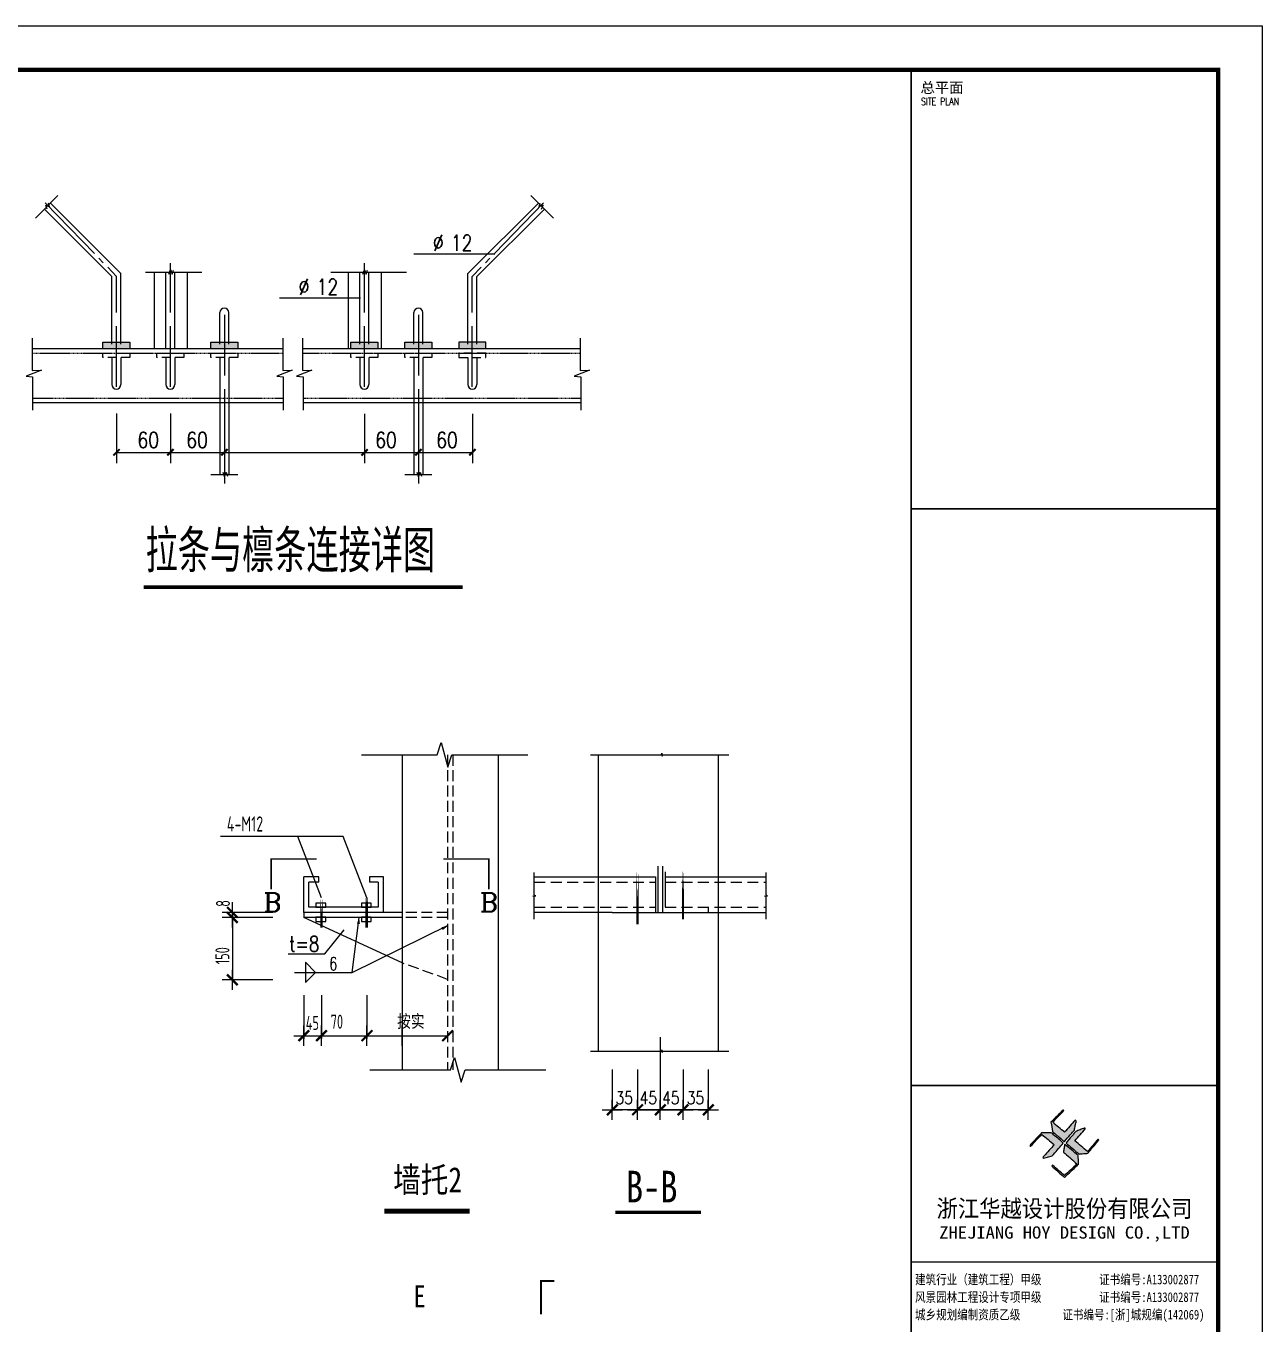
# Model space of a CAD drawing. Extents: x 293620 to 503924, y -252071 to 755100.
# Drawn here: x 453276 to 481449, y -222247 to -192671 of the extents above; entities that cross this region are included whole.
import ezdxf
from ezdxf.enums import TextEntityAlignment as Align

# ---------------------------------------------------------------- set-up
doc = ezdxf.new("R2010")
doc.units = 0
doc.header["$LTSCALE"] = 1000
doc.header["$MEASUREMENT"] = 0
for name, pattern in [('CENTER2', [28.575, 19.05, -3.175, 3.175, -3.175]), ('DASH', [0.35, 0.25, -0.1]), ('HIDDEN', [0.375, 0.25, -0.125]), ('HIDDEN2', [0.45, 0.3, -0.15])]:
    doc.linetypes.add(name, pattern=pattern)
for name, color, linetype in [('03', 3, 'Continuous'), ('1', 7, 'Continuous'), ('3T_WOOD', 21, 'Continuous'), ('COLUMN', 9, 'Continuous'), ('C型钢', 6, 'Continuous'), ('dim', 7, 'Continuous'), ('OTHER', 7, 'Continuous'), ('PUB_DIM', 171, 'Continuous'), ('PUB_TEXT', 7, 'Continuous'), ('PUB_TITLE', 171, 'Continuous'), ('TK', 4, 'Continuous'), ('中粗线', 2, 'Continuous'), ('水平支撑', 4, 'Continuous'), ('细线', 7, 'Continuous')]:
    doc.layers.add(name, color=color, linetype=linetype)
doc.layers.add('10', color=7, linetype='Continuous', lineweight=35)
doc.styles.add('-宋体', font='', dxfattribs={"width": 0.8})
doc.styles.add('_HZDX', font='txt.shx', dxfattribs={"width": 0.8, "bigfont": 'HZDX.shx'})
doc.styles.add('_HZTXT', font='txt.shx', dxfattribs={"width": 0.8, "bigfont": 'hztxt.shx'})
doc.styles.add('_TSSDENG', font='TSSDENG', dxfattribs={"width": 0.666667})
doc.styles.add('COMP', font='COMPLEX.shx', dxfattribs={"bigfont": 'hztxt'})
doc.styles.add('HT', font='simhei.ttf', dxfattribs={"width": 0.8})
doc.styles.add('HZTXT', font='tssdeng.shx', dxfattribs={"width": 0.7, "bigfont": 'hztxt.shx'})
doc.styles.add('HZTXT1', font='romans__.ttf', dxfattribs={"width": 0.75, "bigfont": 'HZTXT.SHX'})
doc.styles.add('ROMANS', font='romans__.ttf', dxfattribs={"width": 0.65, "height": 231.275})
doc.styles.add('图签宋体', font='', dxfattribs={"height": 300})
doc.styles.add('图签黑体', font='simhei.ttf', dxfattribs={"height": 550})
doc.styles.get('-宋体').set_extended_font_data('SimSun')
doc.styles.get('图签宋体').set_extended_font_data('NSimSun')

# ---------------------------------------------------------------- blocks, each defined once
blk = doc.blocks.new('X1')
at = {"layer": 'COLUMN', "ltscale": 10}
for p, q in [((-200, 0), (200, 0)), ((0, -200), (0, 200))]:
    blk.add_line(p, q, dxfattribs=at)
at = {"layer": 'COLUMN', "ltscale": 10, "const_width": 45}
blk.add_lwpolyline([(-106, -106), (106, 106)], dxfattribs=at)
blk = doc.blocks.new('Q321312312321321')
at = {"layer": '中粗线'}
h = blk.add_hatch(color=256, dxfattribs=at)
h.paths.add_polyline_path([(295313, -84983), (295313, -84767), (294854, -84767), (294854, -84983)])
h.paths.add_polyline_path([(295772, -84983), (295772, -84767), (295313, -84767), (295313, -84983)])
h = blk.add_hatch(color=256, dxfattribs=at)
h.paths.add_polyline_path([(298985, -84983), (298985, -84767), (298526, -84767), (298526, -84983)])
h.paths.add_polyline_path([(299444, -84983), (299444, -84767), (298985, -84767), (298985, -84983)])
h = blk.add_hatch(color=256, dxfattribs=at)
h.paths.add_polyline_path([(303749, -84983), (303749, -84767), (303290, -84767), (303290, -84983)])
h.paths.add_polyline_path([(304208, -84983), (304208, -84767), (303749, -84767), (303749, -84983)])
h = blk.add_hatch(color=256, dxfattribs=at)
h.paths.add_polyline_path([(305586, -84983), (305586, -84767), (305127, -84767), (305127, -84983)])
h.paths.add_polyline_path([(306045, -84983), (306045, -84767), (305586, -84767), (305586, -84983)])
h = blk.add_hatch(color=256, dxfattribs=at)
h.paths.add_polyline_path([(307422, -84983), (307422, -84767), (307881, -84767), (307881, -84983)])
h.paths.add_polyline_path([(306963, -84983), (306963, -84767), (307422, -84767), (307422, -84983)])
at = {"layer": 'dim'}
for p, q in [((292559, -80546), (293324, -79781)), ((310176, -80546), (309411, -79781)), ((292961, -80240), (292908, -80111)), ((292908, -80111), (293037, -80165)), ((293037, -80165), (293004, -80036)), ((309698, -80165), (309730, -80036)), ((309827, -80111), (309698, -80165)), ((309773, -80240), (309827, -80111)), ((308187, -81770), (305433, -81770)), ((296307, -82382), (298221, -82382)), ((297091, -82459), (297154, -82301)), ((297154, -82301), (297207, -82459)), ((297207, -82459), (297249, -82322)), ((302609, -82382), (305181, -82382)), ((303692, -82459), (303755, -82302)), ((303755, -82302), (303807, -82459)), ((303807, -82459), (303849, -82323)), ((303619, -83268), (300865, -83268)), ((292443, -84635), (292443, -85735)), ((300972, -84635), (300972, -85735)), ((301645, -84635), (301645, -85735)), ((311089, -84635), (311089, -85735)), ((292760, -85716), (292238, -85921)), ((292238, -85921), (292461, -85940)), ((292443, -85735), (292760, -85716)), ((292461, -85940), (292461, -87077)), ((301289, -85716), (300767, -85921)), ((300767, -85921), (300990, -85940)), ((300972, -85735), (301289, -85716)), ((300990, -85940), (300990, -87077)), ((301962, -85716), (301440, -85921)), ((301440, -85921), (301664, -85940)), ((301645, -85735), (301962, -85716)), ((301664, -85940), (301664, -87077)), ((311406, -85716), (310884, -85921)), ((310884, -85921), (311108, -85940)), ((311089, -85735), (311406, -85716)), ((311108, -85940), (311108, -87077)), ((295313, -87197), (295313, -88880)), ((297149, -87197), (297149, -88880)), ((298985, -87197), (298985, -88880)), ((298985, -87198), (298985, -88881)), ((303756, -87198), (303756, -88881)), ((305586, -87198), (305586, -88881)), ((307422, -87198), (307422, -88881)), ((295313, -88513), (307422, -88513)), ((298526, -89267), (299444, -89267)), ((298928, -89190), (298991, -89347)), ((298991, -89347), (299044, -89190)), ((299044, -89190), (299086, -89326)), ((305127, -89267), (306045, -89267)), ((305528, -89190), (305591, -89347)), ((305591, -89347), (305644, -89190)), ((305644, -89190), (305686, -89326))]:
    blk.add_line(p, q, dxfattribs=at)
at = {"layer": 'dim', "const_width": 68.8}
for points in [[(295420, -88406), (295206, -88620)], [(297256, -88406), (297042, -88620)], [(299093, -88406), (298878, -88621)], [(303863, -88406), (303649, -88621)], [(305693, -88406), (305478, -88621)], [(307529, -88406), (307314, -88621)]]:
    blk.add_lwpolyline(points, dxfattribs=at)
at = {"layer": 'dim', "const_width": 126, "elevation": -540}
blk.add_lwpolyline([(296234, -93097), (307090, -93097)], dxfattribs=at)
at = {"layer": '中粗线'}
for p, q in [((295160, -82535), (292865, -80240)), ((295466, -82433), (293069, -80036)), ((307269, -82433), (309666, -80036)), ((307575, -82535), (309870, -80240)), ((295160, -84830), (295160, -82535)), ((295466, -84830), (295466, -82433)), ((296605, -84983), (296605, -82382)), ((296996, -84983), (296996, -82382)), ((297302, -84983), (297302, -82382)), ((297729, -84983), (297729, -82382)), ((303206, -84983), (303206, -82382)), ((303596, -84830), (303596, -82382)), ((303902, -84830), (303902, -82382)), ((304329, -84983), (304329, -82382)), ((307269, -84830), (307269, -82433)), ((307575, -84830), (307575, -82535)), ((298832, -84830), (298832, -83759)), ((299138, -84830), (299138, -83759)), ((305433, -84830), (305433, -83759)), ((305739, -84830), (305739, -83759)), ((292443, -84983), (300972, -84983)), ((294854, -84983), (294854, -84767)), ((294854, -84767), (295772, -84767)), ((295772, -84767), (295772, -84983)), ((298526, -84983), (298526, -84767)), ((298526, -84767), (299444, -84767)), ((299444, -84767), (299444, -84983)), ((301645, -84983), (311089, -84983)), ((303290, -84767), (304208, -84767)), ((303290, -84983), (303290, -84767)), ((304208, -84767), (304208, -84983)), ((305127, -84767), (306045, -84767)), ((305127, -84983), (305127, -84767)), ((306045, -84767), (306045, -84983)), ((306963, -84767), (306963, -84983)), ((307881, -84767), (306963, -84767)), ((307881, -84983), (307881, -84767)), ((295160, -85289), (295160, -86207)), ((295466, -85289), (295466, -86207)), ((296996, -85289), (296996, -86207)), ((297302, -85289), (297302, -86207)), ((298832, -85289), (298832, -89267)), ((299138, -85289), (299138, -89267)), ((303596, -85289), (303596, -86207)), ((303902, -85289), (303902, -86207)), ((305433, -85289), (305433, -89267)), ((305739, -85289), (305739, -89267)), ((307269, -85289), (307269, -86207)), ((307575, -85289), (307575, -86207)), ((292461, -86819), (300990, -86819)), ((301664, -86819), (311108, -86819))]:
    blk.add_line(p, q, dxfattribs=at)
at = {"layer": '中粗线', "linetype": 'CENTER2'}
for p, q in [((307870, -82066), (308021, -81910)), ((307415, -82535), (307719, -82221))]:
    blk.add_line(p, q, dxfattribs=at)
at = {"layer": '中粗线', "linetype": 'HIDDEN2', "ltscale": 0.1}
for p, q in [((292443, -85136), (300972, -85136)), ((301645, -85136), (311089, -85136)), ((292461, -86666), (300990, -86666)), ((301664, -86666), (311108, -86666))]:
    blk.add_line(p, q, dxfattribs=at)
at = {"layer": '中粗线', "linetype": 'HIDDEN2'}
for p, q in [((294854, -85289), (294854, -85136)), ((294854, -85136), (295772, -85136)), ((295772, -85136), (295772, -85289)), ((296690, -85136), (297608, -85136)), ((296690, -85289), (296690, -85136)), ((297608, -85136), (297608, -85289)), ((298526, -85289), (298526, -85136)), ((298526, -85136), (299444, -85136)), ((299444, -85136), (299444, -85289)), ((303290, -85136), (304208, -85136)), ((303290, -85289), (303290, -85136)), ((304208, -85136), (304208, -85289)), ((305127, -85136), (306045, -85136)), ((305127, -85289), (305127, -85136)), ((306045, -85136), (306045, -85289)), ((306963, -85136), (306963, -85289)), ((307881, -85136), (306963, -85136)), ((307881, -85289), (307881, -85136)), ((295772, -85289), (294854, -85289)), ((297608, -85289), (296690, -85289)), ((299444, -85289), (298526, -85289)), ((304208, -85289), (303290, -85289)), ((306045, -85289), (305127, -85289)), ((306963, -85289), (307881, -85289))]:
    blk.add_line(p, q, dxfattribs=at)
at = {"layer": '中粗线'}
for centre, start, end in [((298985, -83759), 0, 180), ((305586, -83759), 0, 180), ((295313, -86207), 180, 0), ((297149, -86207), 180, 0), ((303749, -86207), 180, 0), ((307422, -86207), 180, 0)]:
    blk.add_arc(centre, 153, start, end, dxfattribs=at)
at = {"layer": '细线'}
for p, q in [((294563, -81755), (292889, -80031)), ((308172, -81755), (309846, -80031)), ((294864, -82066), (294713, -81910)), ((297155, -83759), (297155, -82076)), ((303756, -83759), (303756, -82076)), ((295319, -82535), (295015, -82221)), ((295319, -83759), (295319, -82535)), ((307415, -83759), (307415, -82535)), ((298992, -83838), (298992, -85901)), ((305592, -83838), (305592, -85901)), ((295319, -86281), (295319, -84218)), ((297155, -86281), (297155, -84218)), ((303756, -86281), (303756, -84218)), ((307415, -86281), (307415, -84218)), ((298992, -86360), (298992, -89573)), ((305592, -86360), (305592, -89573))]:
    blk.add_line(p, q, dxfattribs=at)
at = {"layer": '1', "color": 7, "linetype": 'Continuous', "style": '_HZDX', "width": 0.8}
blk.add_text('拉条与檩条连接详图', height=1440, dxfattribs=at).set_placement((296306, -92594))
at = {"layer": 'dim', "style": '_HZTXT', "width": 0.8}
for s, height, p in [('∅', 536, (306079, -81655)), ('12', 535.5, (306691, -81655)), ('∅', 536, (301511, -83153)), ('12', 535.5, (302123, -83153))]:
    blk.add_text(s, height=height, dxfattribs=at).set_placement(p)
for p in [(296396, -88360), (298056, -88360), (304484, -88360), (306558, -88360)]:
    blk.add_text('60', height=535.5, dxfattribs=at).set_placement(p, align=Align.CENTER)
blk = doc.blocks.new('A$C053D6479')
at = {"layer": 'PUB_TITLE'}
h = blk.add_hatch(color=256, dxfattribs=at)
h.dxf.hatch_style = 1
edge = h.paths.add_edge_path()
edge.add_spline(control_points=[(1026, 827), (1105, 920), (1188, 1008), (1266, 1102)], knot_values=[13, 13, 13, 13, 14, 14, 14, 14], degree=3, periodic=0)
edge.add_spline(control_points=[(1266, 1102), (1258, 1111), (1249, 1119), (1239, 1116)], knot_values=[12, 12, 12, 12, 13, 13, 13, 13], degree=3, periodic=0)
edge.add_spline(control_points=[(1239, 1116), (1210, 1107), (1179, 1092), (1144, 1077)], knot_values=[11, 11, 11, 11, 12, 12, 12, 12], degree=3, periodic=0)
edge.add_spline(control_points=[(1144, 1077), (1109, 1063), (1069, 1053), (1047, 1038)], knot_values=[10, 10, 10, 10, 11, 11, 11, 11], degree=3, periodic=0)
edge.add_spline(control_points=[(1047, 1038), (1028, 1026), (1007, 992), (991, 972)], knot_values=[9, 9, 9, 9, 10, 10, 10, 10], degree=3, periodic=0)
edge.add_spline(control_points=[(991, 972), (942, 913), (899, 868), (849, 810)], knot_values=[8, 8, 8, 8, 9, 9, 9, 9], degree=3, periodic=0)
edge.add_spline(control_points=[(849, 810), (842, 801), (822, 776), (822, 775)], knot_values=[7, 7, 7, 7, 8, 8, 8, 8], degree=3, periodic=0)
edge.add_spline(control_points=[(822, 775), (823, 771), (848, 752), (859, 744)], knot_values=[6, 6, 6, 6, 7, 7, 7, 7], degree=3, periodic=0)
edge.add_spline(control_points=[(859, 744), (949, 670), (1035, 592), (1122, 521)], knot_values=[5, 5, 5, 5, 6, 6, 6, 6], degree=3, periodic=0)
edge.add_spline(control_points=[(1122, 521), (1153, 527), (1185, 530), (1217, 533)], knot_values=[4, 4, 4, 4, 5, 5, 5, 5], degree=3, periodic=0)
edge.add_spline(control_points=[(1217, 533), (1246, 535), (1293, 532), (1316, 542)], knot_values=[3, 3, 3, 3, 4, 4, 4, 4], degree=3, periodic=0)
edge.add_spline(control_points=[(1316, 542), (1327, 547), (1338, 565), (1349, 579)], knot_values=[2, 2, 2, 2, 3, 3, 3, 3], degree=3, periodic=0)
edge.add_spline(control_points=[(1349, 579), (1423, 670), (1507, 759), (1572, 848)], knot_values=[1, 1, 1, 1, 2, 2, 2, 2], degree=3, periodic=0)
edge.add_spline(control_points=[(1572, 848), (1564, 852), (1561, 861), (1551, 862)], knot_values=[0, 0, 0, 0, 1, 1, 1, 1], degree=3, periodic=0)
edge.add_spline(control_points=[(1551, 862), (1469, 769), (1393, 671), (1310, 579)], knot_values=[15, 15, 15, 15, 16, 16, 16, 16], degree=3, periodic=0)
edge.add_spline(control_points=[(1310, 579), (1216, 662), (1118, 742), (1026, 827)], knot_values=[14, 14, 14, 14, 15, 15, 15, 15], degree=3, periodic=0)
at = {"layer": 'TK'}
h = blk.add_hatch(color=256, dxfattribs=at)
h.dxf.hatch_style = 2
edge = h.paths.add_edge_path()
edge.add_spline(control_points=[(728, 856), (728, 856), (728, 856), (719, 864), (651, 922), (580, 978), (514, 1036), (509, 1106), (488, 1176), (479, 1247), (570, 1343), (663, 1436), (758, 1526), (764, 1523), (768, 1518), (774, 1515), (693, 1422), (599, 1343), (520, 1249), (607, 1171), (698, 1096), (789, 1021), (874, 1109), (950, 1206), (1031, 1298), (1066, 1286), (1054, 1262), (1045, 1224), (1036, 1188), (1031, 1158), (1024, 1121), (1020, 1104), (1017, 1085), (1012, 1071), (1004, 1052), (976, 1026), (956, 1003), (906, 946), (866, 899), (814, 839), (806, 829), (789, 806), (787, 806), (777, 804), (728, 856)], knot_values=[0, 0, 0, 0, 0.005, 0.01, 1, 1, 1, 2, 2, 2, 3, 3, 3, 4, 4, 4, 5, 5, 5, 6, 6, 6, 7, 7, 7, 8, 8, 8, 9, 9, 9, 10, 10, 10, 11, 11, 11, 12, 12, 12, 13, 13, 13, 14, 14, 14, 14], degree=3, periodic=0)
h = blk.add_hatch(color=256, dxfattribs=at)
h.dxf.hatch_style = 2
edge = h.paths.add_edge_path()
edge.add_spline(control_points=[(366, 894), (366, 894), (366, 894), (270, 970), (183, 883), (101, 791), (16, 703), (-18, 714), (9, 735), (28, 755), (103, 838), (192, 930), (266, 1005), (319, 1009), (387, 1005), (442, 1007), (456, 1008), (472, 1011), (485, 1007), (507, 1000), (534, 967), (555, 949), (624, 891), (699, 833), (760, 773), (689, 691), (614, 604), (539, 517), (529, 505), (516, 487), (506, 482), (492, 475), (469, 472), (452, 467), (416, 456), (383, 448), (342, 438), (323, 433), (297, 422), (293, 440), (291, 452), (313, 470), (322, 480), (400, 566), (477, 652), (553, 736), (460, 815), (366, 894)], knot_values=[0, 0, 0, 0, 0.005, 0.01, 1, 1, 1, 2, 2, 2, 3, 3, 3, 4, 4, 4, 5, 5, 5, 6, 6, 6, 7, 7, 7, 8, 8, 8, 9, 9, 9, 10, 10, 10, 11, 11, 11, 12, 12, 12, 13, 13, 13, 14, 14, 14, 15, 15, 15, 15], degree=3, periodic=0)
h = blk.add_hatch(color=256, dxfattribs=at)
h.dxf.hatch_style = 2
edge = h.paths.add_edge_path()
edge.add_spline(control_points=[(511, 261), (511, 261), (511, 261), (516, 267), (609, 192), (696, 111), (785, 33), (883, 118), (977, 208), (1070, 298), (992, 373), (892, 456), (803, 534), (791, 544), (768, 561), (766, 569), (761, 588), (776, 634), (780, 655), (785, 690), (788, 721), (795, 746), (897, 661), (998, 576), (1097, 490), (1100, 425), (1106, 361), (1107, 294), (1018, 207), (925, 121), (830, 33), (818, 21), (800, 0), (787, 0), (768, -1), (725, 49), (712, 60), (662, 103), (616, 143), (568, 186), (545, 207), (518, 224), (499, 250), (501, 259), (511, 261)], knot_values=[0, 0, 0, 0, 0.005, 0.01, 1, 1, 1, 2, 2, 2, 3, 3, 3, 4, 4, 4, 5, 5, 5, 6, 6, 6, 7, 7, 7, 8, 8, 8, 9, 9, 9, 10, 10, 10, 11, 11, 11, 12, 12, 12, 13, 13, 13, 14, 14, 14, 14], degree=3, periodic=0)
for points, knots in [([(1031, 1298), (1066, 1286), (1054, 1262), (1045, 1224), (1036, 1188), (1031, 1158), (1024, 1121), (1020, 1104), (1017, 1085), (1012, 1071), (1004, 1052), (976, 1026), (956, 1003), (906, 946), (866, 899), (814, 839), (806, 829), (789, 806), (787, 806), (777, 804), (728, 856), (719, 864), (651, 922), (580, 978), (514, 1036), (509, 1106), (488, 1176), (479, 1247), (570, 1343), (663, 1436), (758, 1526), (764, 1523), (768, 1518), (774, 1515), (693, 1422), (599, 1343), (520, 1249), (607, 1171), (698, 1096), (789, 1021), (874, 1109), (950, 1206), (1031, 1298)], [0, 0, 0, 0, 1, 1, 1, 2, 2, 2, 3, 3, 3, 4, 4, 4, 5, 5, 5, 6, 6, 6, 7, 7, 7, 8, 8, 8, 9, 9, 9, 10, 10, 10, 11, 11, 11, 12, 12, 12, 13, 13, 13, 14, 14, 14, 14]), ([(555, 949), (624, 891), (699, 833), (760, 773), (689, 691), (614, 604), (539, 517), (529, 505), (516, 487), (506, 482), (492, 475), (469, 472), (452, 467), (416, 456), (383, 448), (342, 438), (323, 433), (297, 422), (293, 440), (291, 452), (313, 470), (322, 480), (400, 566), (477, 652), (553, 736), (460, 815), (366, 894), (270, 970), (183, 883), (101, 791), (16, 703), (-18, 714), (9, 735), (28, 755), (103, 838), (192, 930), (266, 1005), (319, 1009), (387, 1005), (442, 1007), (456, 1008), (472, 1011), (485, 1007), (507, 1000), (534, 967), (555, 949)], [0, 0, 0, 0, 1, 1, 1, 2, 2, 2, 3, 3, 3, 4, 4, 4, 5, 5, 5, 6, 6, 6, 7, 7, 7, 8, 8, 8, 9, 9, 9, 10, 10, 10, 11, 11, 11, 12, 12, 12, 13, 13, 13, 14, 14, 14, 15, 15, 15, 15]), ([(1551, 862), (1561, 861), (1564, 852), (1572, 848), (1507, 759), (1423, 670), (1349, 579), (1338, 565), (1327, 547), (1316, 542), (1293, 532), (1246, 535), (1217, 533), (1185, 530), (1153, 527), (1122, 521), (1035, 592), (949, 670), (859, 744), (848, 752), (823, 771), (822, 775), (822, 776), (842, 801), (849, 810), (899, 868), (942, 913), (991, 972), (1007, 992), (1028, 1026), (1047, 1038), (1069, 1053), (1109, 1063), (1144, 1077), (1179, 1092), (1210, 1107), (1239, 1116), (1249, 1119), (1258, 1111), (1266, 1102), (1188, 1008), (1105, 920), (1026, 827), (1118, 742), (1216, 662), (1310, 579), (1393, 671), (1469, 769), (1551, 862)], [0, 0, 0, 0, 1, 1, 1, 2, 2, 2, 3, 3, 3, 4, 4, 4, 5, 5, 5, 6, 6, 6, 7, 7, 7, 8, 8, 8, 9, 9, 9, 10, 10, 10, 11, 11, 11, 12, 12, 12, 13, 13, 13, 14, 14, 14, 15, 15, 15, 16, 16, 16, 16]), ([(1097, 490), (1100, 425), (1106, 361), (1107, 294), (1018, 207), (925, 121), (830, 33), (818, 21), (800, 0), (787, 0), (768, -1), (725, 49), (712, 60), (662, 103), (616, 143), (568, 186), (545, 207), (518, 224), (499, 250), (501, 259), (511, 261), (516, 267), (609, 192), (696, 111), (785, 33), (883, 118), (977, 208), (1070, 298), (992, 373), (892, 456), (803, 534), (791, 544), (768, 561), (766, 569), (761, 588), (776, 634), (780, 655), (785, 690), (788, 721), (795, 746), (897, 661), (998, 576), (1097, 490)], [0, 0, 0, 0, 1, 1, 1, 2, 2, 2, 3, 3, 3, 4, 4, 4, 5, 5, 5, 6, 6, 6, 7, 7, 7, 8, 8, 8, 9, 9, 9, 10, 10, 10, 11, 11, 11, 12, 12, 12, 13, 13, 13, 14, 14, 14, 14])]:
    blk.add_open_spline(points, degree=3, knots=knots, dxfattribs=at)
blk = doc.blocks.new('GeYuanFrame_88455082', base_point=(20.09, 4.53))
at = {"layer": 'TK'}
blk.add_line((781.09, 316.93), (851.09, 316.93), dxfattribs=at)
blk.add_lwpolyline([(20.09, 4.53), (20.09, 598.53), (861.09, 598.53), (861.09, 4.53)], close=True, dxfattribs=at)
at = {"layer": 'TK', "const_width": 1}
blk.add_lwpolyline([(45.09, 588.53), (851.09, 588.53), (851.09, 14.53), (45.09, 14.53)], close=True, dxfattribs=at)
at = {"layer": 'TK'}
for points, const_width in [([(781.09, 588.53), (781.09, 14.53)], 0.4), ([(781.09, 488.5), (851.09, 488.5)], 0.35), ([(781.09, 357.14), (851.09, 357.14)], 0.35)]:
    blk.add_lwpolyline(points, dxfattribs=dict(at, const_width=const_width))
at = {"layer": 'PUB_TITLE', "xscale": 0.01000000000021828, "yscale": 0.01000000000021828, "zscale": 0.01}
blk.add_blockref('A$C053D6479', (808.19, 336.27), dxfattribs=at)
at = {"layer": 'TK', "style": '图签宋体'}
blk.add_text('总平面', height=2.4, dxfattribs=at).set_placement((783.23, 583.28))
at = {"layer": 'TK'}
for s, height, style, width, p in [('SITE PLAN', 1.697, 'ROMANS', 0.76, (783.35, 580.49)), ('建筑行业（建筑工程）甲级           证书编号:A133002877', 2.2, '-宋体', 0.8, (782, 311.83)), ('风景园林工程设计专项甲级           证书编号:A133002877', 2.2, '-宋体', 0.8, (782, 307.81)), ('城乡规划编制资质乙级        证书编号:[浙]城规编(142069)', 2.2, '-宋体', 0.8, (782, 303.82))]:
    blk.add_text(s, height=height, dxfattribs=dict(at, style=style, width=width)).set_placement(p)
for s, height, style, width, p in [('浙江华越设计股份有限公司', 3.96, 'HT', 0.9, (816.07, 329.16)), ('ZHEJIANG HOY DESIGN CO.,LTD', 2.8, '图签黑体', 1.11, (816.06, 323.29))]:
    blk.add_text(s, height=height, dxfattribs=dict(at, style=style, width=width)).set_placement(p, align=Align.MIDDLE)

msp = doc.modelspace()

# ---------------------------------------------------------------- linework, layer by layer
for p, q in [((461849.9, -209277.3), (461849.9, -212867.3)), ((464040.1, -209277.3), (464040.1, -216451.7)), ((466146.4, -209277.3), (467757.8, -209277.3)), ((466315.3, -209277.3), (466315.3, -216031.4)), ((467757.8, -209277.3), (467772, -209242.4)), ((467772, -209242.4), (467779, -209308.9)), ((467779, -209308.9), (467792.4, -209277.3)), ((467792.4, -209277.3), (469298.1, -209277.3)), ((469050.8, -209277.3), (469050.8, -216031.4)), ((460507.1, -211135.4), (457707.3, -211135.4)), ((460011.9, -212534.2), (459470.1, -211135.4)), ((461048.8, -212534.2), (460507.1, -211135.4)), ((464862.2, -212473.8), (464862.2, -211961.5)), ((470143.4, -212473.8), (470143.4, -211961.5)), ((459954.3, -212060.8), (459608.6, -212060.8)), ((459608.6, -212867.3), (459608.6, -212060.8)), ((459723.9, -212752.1), (459723.9, -212176)), ((459954.3, -212176), (459723.9, -212176)), ((459954.3, -212176), (459954.3, -212060.8)), ((461426.5, -212060.8), (461106.4, -212060.8)), ((461106.4, -212060.8), (461106.4, -212176)), ((461304.4, -212176), (461106.4, -212176)), ((461304.4, -212176), (461304.4, -212752.1)), ((464862.2, -212060.8), (467624.1, -212060.8)), ((467843, -212060.8), (470143.4, -212060.8)), ((464827.3, -212494.2), (464893.8, -212487.2)), ((464862.2, -212508.4), (464827.3, -212494.2)), ((464893.8, -212487.2), (464862.2, -212473.8)), ((464862.2, -213023.8), (464862.2, -212508.4)), ((470108.4, -212494.2), (470175, -212487.2)), ((470143.4, -212508.4), (470108.4, -212494.2)), ((470175, -212487.2), (470143.4, -212473.8)), ((470143.4, -213023.8), (470143.4, -212508.4)), ((461849.9, -212867.3), (459608.6, -212867.3)), ((461426.5, -212867.3), (459608.6, -212867.3)), ((459608.6, -212867.3), (459608.6, -212982.5)), ((461304.4, -212752.1), (459723.9, -212752.1)), ((461849.9, -212867.3), (461849.9, -212982.5)), ((466639, -212867.3), (464862.2, -212867.3)), ((466639, -212867.3), (470143.4, -212867.3)), ((466639, -212867.3), (468828.1, -212867.3)), ((468828.1, -212752.1), (468828.1, -212867.3)), ((461849.9, -212982.5), (459608.6, -212982.5)), ((461849.9, -212982.5), (461849.9, -214019.4)), ((459646, -214004.9), (459646, -214465.8)), ((459876.4, -214235.3), (459646, -214004.9)), ((461849.9, -214019.4), (461849.9, -216451.7)), ((459396.6, -214235.3), (460713.3, -214235.3)), ((459876.4, -214235.3), (459646, -214465.8)), ((459608.6, -214755.6), (459608.6, -215745)), ((460011.9, -214755.6), (460011.9, -215737.5)), ((461048.8, -214755.6), (461048.8, -215737.5)), ((459547.4, -215677.3), (462887.4, -215677.3)), ((466146.4, -216031.4), (467757.8, -216031.4)), ((467757.8, -216031.4), (467772, -215996.5)), ((467772, -215996.5), (467779, -216063)), ((467779, -216063), (467792.4, -216031.4)), ((467792.4, -216031.4), (469298.1, -216031.4)), ((466639, -216444), (466639, -217365.7)), ((467215.1, -216444), (467215.1, -217365.7)), ((468252, -216444), (468252, -217365.7)), ((468828.1, -216444), (468828.1, -217365.7)), ((467215.1, -217365.7), (468252, -217365.7))]:
    msp.add_line(p, q)
at = {"linetype": 'DASH'}
for p, q in [((462887.4, -209277.3), (462887.4, -216451.7)), ((463002.6, -209277.3), (463002.6, -216451.7)), ((462887.4, -212867.3), (461849.9, -212867.3)), ((462887.4, -212982.5), (461849.9, -212982.5))]:
    msp.add_line(p, q, dxfattribs=at)
at = {"color": 7, "linetype": 'Continuous'}
for p, q in [((467843, -211945.6), (467843, -212752.1)), ((467624.1, -212060.8), (467624.1, -212867.3))]:
    msp.add_line(p, q, dxfattribs=at)
at = {"linetype": 'HIDDEN'}
for p, q in [((464862.2, -212176), (467624.1, -212176)), ((467843, -212176), (470143.4, -212176)), ((464862.2, -212752.1), (467624.1, -212752.1)), ((467843, -212752.1), (470143.4, -212752.1))]:
    msp.add_line(p, q, dxfattribs=at)
at = {"color": 1}
for p, q in [((461048.8, -212534.2), (461048.8, -213212.9)), ((467733.5, -215708.2), (467733.5, -217365.7))]:
    msp.add_line(p, q, dxfattribs=at)
at = {"const_width": 34.6}
for points in [[(458864.9, -212341.7), (458864.9, -211650.5), (459901.7, -211650.5)], [(463823.9, -212341.7), (463823.9, -211650.5), (462787.1, -211650.5)]]:
    msp.add_lwpolyline(points, dxfattribs=at)
at = {"color": 1, "const_width": 51.8}
for points in [[(467215.1, -211908.7), (467215.1, -213140.8)], [(468252, -211793.5), (468252, -213025.6)], [(460011.9, -212534.2), (460011.9, -213212.9)], [(461040, -212534.2), (461040, -213212.9)], [(461048.8, -212534.2), (461048.8, -213212.9)]]:
    msp.add_lwpolyline(points, close=True, dxfattribs=at)
at = {"layer": '03'}
for p, q in [((467675.9, -211815), (467675.9, -212851.9)), ((467791.1, -212851.9), (467791.1, -211815)), ((461849.9, -214019.4), (459608.6, -212982.5))]:
    msp.add_line(p, q, dxfattribs=at)
at = {"layer": '03', "linetype": 'DASH'}
msp.add_line((462887.4, -214393.5), (461849.9, -214019.4), dxfattribs=at)
at = {"layer": '10', "color": 7, "const_width": 115.2, "elevation": 1792.2}
msp.add_lwpolyline([(461445.4, -219676.5), (463390.4, -219676.5)], dxfattribs=at)
at = {"layer": 'COLUMN', "ltscale": 10}
for p, q in [((457980.1, -212867.3), (457980.1, -214404.8)), ((458901.8, -212867.3), (457980.1, -212867.3)), ((458901.8, -212982.5), (457980.1, -212982.5)), ((460713.3, -214235.3), (460870, -212982.5)), ((460713.3, -214235.3), (462901.8, -213161.5)), ((460087.2, -213808.4), (460528.4, -213263.8)), ((459250.4, -213808.4), (460087.2, -213808.4)), ((458901.8, -214404.8), (457980.1, -214404.8)), ((461849.9, -215907.7), (461849.9, -215446.9)), ((461619.5, -215677.3), (462080.3, -215677.3)), ((468828.1, -217365.7), (466639, -217365.7))]:
    msp.add_line(p, q, dxfattribs=at)
for points in [[(460870, -212982.5, 0, 69.1, 0), (460853, -213127.4, 69.1, 69.1, 0)], [(462907.2, -213165.4, 0, 69.1, 0), (462759.7, -213239.6, 69.1, 69.1, 0)]]:
    msp.add_lwpolyline(points, format="xyseb", dxfattribs=at)
at = {"layer": 'COLUMN', "ltscale": 10, "const_width": 51.8}
msp.add_lwpolyline([(462765.2, -215799.5), (463009.6, -215555.1)], dxfattribs=at)
at = {"layer": 'C型钢'}
msp.add_line((461426.5, -212867.3), (461426.5, -212060.8), dxfattribs=at)
at = {"layer": 'OTHER'}
for p, q in [((462651.2, -209275.8), (462740.8, -208994.2)), ((462740.8, -208994.2), (462894.4, -209557.4)), ((460921.8, -209275.8), (462651.2, -209275.8)), ((462894.4, -209557.4), (462984, -209275.8)), ((462984, -209275.8), (464713.4, -209275.8)), ((462953, -216457.8), (463042.6, -216176.2)), ((463042.6, -216176.2), (463196.2, -216739.4)), ((461110.4, -216457.8), (462953, -216457.8)), ((463196.2, -216739.4), (463285.8, -216457.8)), ((463285.8, -216457.8), (465128.4, -216457.8))]:
    msp.add_line(p, q, dxfattribs=at)
at = {"layer": 'PUB_DIM'}
for points in [[(459886, -212752.1), (460107.7, -212752.1), (460107.7, -212653.9), (459886, -212653.9)], [(460923.4, -212752.1), (461145, -212752.1), (461145, -212653.9), (460923.4, -212653.9)], [(459886, -213076.2), (460107.7, -213076.2), (460107.7, -212978.1), (459886, -212978.1)], [(460923.4, -213076.2), (461145, -213076.2), (461145, -212978.1), (460923.4, -212978.1)]]:
    msp.add_lwpolyline(points, close=True, dxfattribs=at)
at = {"layer": 'PUB_TEXT', "const_width": 72}
msp.add_lwpolyline([(466708.7, -219700.1), (468662.2, -219700.1)], dxfattribs=at)
at = {"layer": '水平支撑', "const_width": 50}
msp.add_lwpolyline([(465315, -221265.1), (465014.6, -221265.1), (465014.6, -222029.2)], dxfattribs=at)

# ---------------------------------------------------------------- block references
at = {"color": 1, "xscale": 0.6700000017881393, "yscale": 0.6700000017881393, "zscale": 0.67}
msp.add_blockref('Q321312312321321', (257478.3, -143082.1), dxfattribs=at)
at = {"xscale": 1.152143999934196, "yscale": 1.152143999934196, "zscale": 1.152143999934196, "rotation": 90}
for p in [(457980.1, -212867.3), (457980.1, -212982.5), (457980.1, -214404.8)]:
    msp.add_blockref('X1', p, dxfattribs=at)
at = {"xscale": 1.152143999934196, "yscale": 1.152143999934196, "zscale": 1.152143999934196}
for p in [(459608.6, -215677.3), (460011.9, -215677.3), (461048.8, -215677.3), (466639, -217365.7), (467215.1, -217365.7), (467733.5, -217365.7), (468252, -217365.7), (468828.1, -217365.7)]:
    msp.add_blockref('X1', p, dxfattribs=at)
at = {"layer": '3T_WOOD', "xscale": 100, "yscale": 100, "zscale": 100}
msp.add_blockref('GeYuanFrame_88455082', (397349.2, -252071.2), dxfattribs=at)

# ---------------------------------------------------------------- texts
for s, height, style, width, p in [('4-M12', 345.64, 'HZTXT', 0.7, (457854.1, -211025.4)), ('t=8', 345.64, 'HZTXT1', 0.8, (459274.5, -213758.1)), ('6', 288, 'HZTXT1', 0.8, (460181.7, -214180.7)), ('45', 320, '_TSSDENG', 0.666667, (459653.6, -215545.6)), ('70', 320, '_TSSDENG', 0.666667, (460221.8, -215517.6)), ('按实', 288.04, 'HZTXT1', 0.8, (461735.4, -215491.9)), ('35', 288.04, 'HZTXT1', 0.8, (466714.8, -217235.8)), ('45', 288.04, 'HZTXT1', 0.8, (467263.9, -217235.8)), ('45', 288.04, 'HZTXT1', 0.8, (467775.7, -217235.8)), ('35', 288.04, 'HZTXT1', 0.8, (468337.4, -217235.8))]:
    msp.add_text(s, height=height, dxfattribs=dict(style=style, width=width)).set_placement(p)
at = {"style": '_TSSDENG', "width": 0.666667}
for s, p in [('8', (457926.7, -212740.6)), ('150', (457913.2, -214049.7))]:
    msp.add_text(s, height=320, rotation=90, dxfattribs=at).set_placement(p)
at = {"style": 'COMP'}
for p in [(458893.7, -212638.3), (463828.4, -212638.3)]:
    msp.add_attdef('B', text='', height=432, dxfattribs=at).set_placement(p, align=Align.MIDDLE)
at = {"layer": 'PUB_TEXT', "style": '-宋体', "width": 0.8}
for s, height, p in [('墙托2', 576, (461646.7, -219247.4)), ('B-B', 720, (466950.5, -219475.1)), ('E', 500, (462110.3, -221865.5))]:
    msp.add_text(s, height=height, dxfattribs=at).set_placement(p)

doc.saveas('drawing.dxf')
